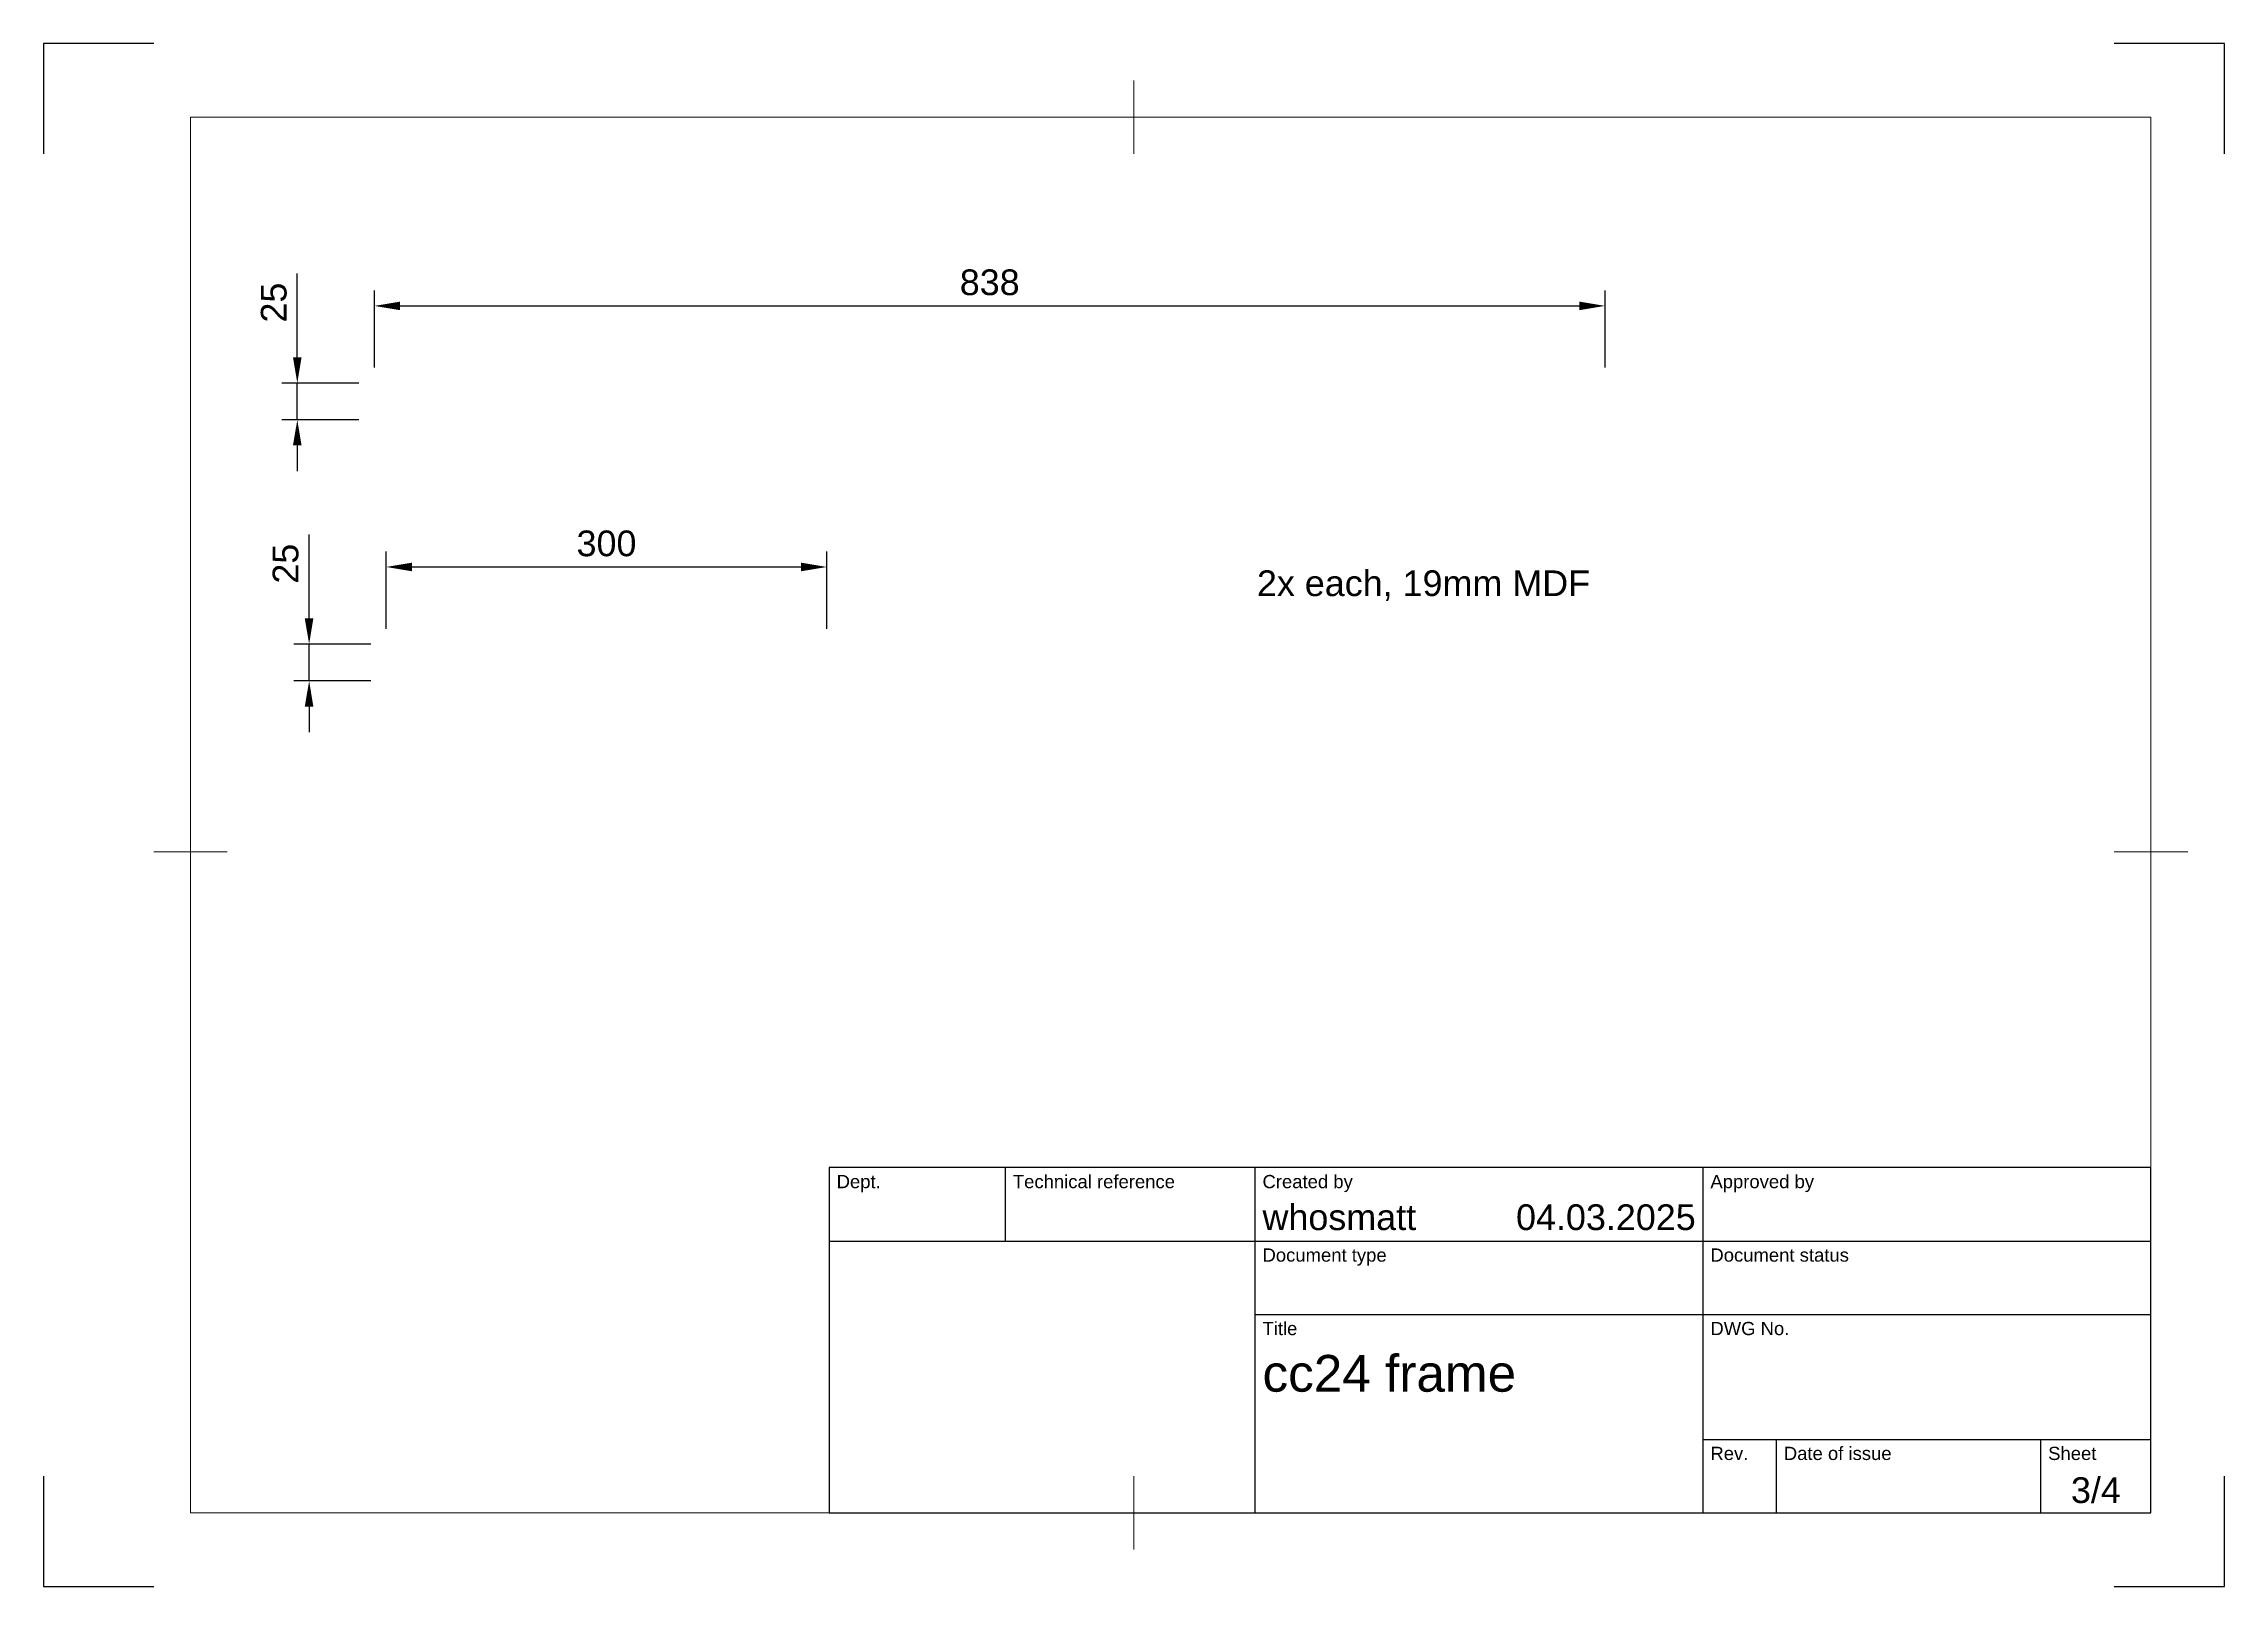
# Paper-space layout 'Sheet3' of a CAD drawing. Header units: millimetres. Extents: x 0 to 297, y 0 to 210.
import ezdxf
from ezdxf.enums import TextEntityAlignment as Align

# ---------------------------------------------------------------- set-up
doc = ezdxf.new("R2010")
doc.units = ezdxf.units.MM
doc.header["$LTSCALE"] = 0.75
for name, color, linetype, lineweight in [('BORDER', 7, 'Continuous', 18), ('FD_Dimensions', 7, 'Continuous', 18), ('Notes', 7, 'Continuous', 18), ('TITLEBLOCK', 7, 'Continuous', 25)]:
    doc.layers.add(name, color=color, linetype=linetype, lineweight=lineweight)
doc.styles.add('FusionTitle', font='arial.ttf')
doc.styles.get("Standard").update_dxf_attribs({"font": 'arial.ttf'})
doc.dimstyles.new('Dim-ISO-25', dxfattribs={"dimtxt": 3.5, "dimasz": 3.5, "dimexe": 2.1, "dimexo": 2.1, "dimgap": 1.4, "dimtad": 1, "dimzin": 12, "dimdsep": 46, "dimtxsty": 'Standard', "dimcen": 0, "dimazin": 3, "dimtp": 0.1, "dimtm": 0.1, "dimtfac": 0.714286, "dimtmove": 0, "dimatfit": 3, "dimfxl": 1, "dimtzin": 12, "dimarcsym": 0})

# ---------------------------------------------------------------- blocks, each defined once
blk = doc.blocks.new('ISO_A4(L)_SHEET')
at = {"layer": 'BORDER'}
for p, q in [((148.5, 205), (148.5, 195)), ((287, 200), (20, 200)), ((20, 200), (20, 10)), ((287, 10), (287, 200)), ((15, 100), (25, 100)), ((292, 100), (282, 100)), ((148.5, 5), (148.5, 15)), ((287, 10), (20, 10))]:
    blk.add_line(p, q, dxfattribs=at)
at = {"layer": 'Defpoints'}
for p, q in [((0, 210), (0, 195)), ((15, 210), (0, 210)), ((297, 210), (282, 210)), ((297, 195), (297, 210)), ((0, 15), (0, 0)), ((297, 0), (297, 15)), ((0, 0), (15, 0)), ((282, 0), (297, 0))]:
    blk.add_line(p, q, dxfattribs=at)
blk = doc.blocks.new('ISO_TITLEBLOCK')
at = {"layer": 'TITLEBLOCK'}
for p, q in [((0, 47), (-180, 47)), ((-180, 47), (-180, 0)), ((-156, 37), (-156, 47)), ((-122, 0), (-122, 47)), ((-61, 0), (-61, 47)), ((0, 0), (0, 47)), ((-180, 37), (0, 37)), ((-122, 27), (0, 27)), ((-61, 10), (0, 10)), ((-51, 0), (-51, 10)), ((-15, 0), (-15, 10)), ((-180, 0), (0, 0))]:
    blk.add_line(p, q, dxfattribs=at)
at = {"layer": 'TITLEBLOCK', "style": 'FusionTitle'}
for s, p in [('Dept.', (-179, 46)), ('Technical reference', (-155, 46)), ('Created by', (-121, 46)), ('Approved by', (-60, 46)), ('Document type', (-121, 36)), ('Document status', (-60, 36)), ('Title', (-121, 26)), ('DWG No.', (-60, 26)), ('Rev.', (-60, 9)), ('Date of issue', (-50, 9)), ('Sheet', (-14, 9))]:
    blk.add_text(s, height=1.8, dxfattribs=at).set_placement(p, align=Align.TOP_LEFT)
for tag, height, p in [('DEPT', 3.5, (-179, 42)), ('TECHNICAL_REFERENCE', 3.5, (-155, 42)), ('CREATED_BY', 3.5, (-121, 42)), ('APPROVED_BY', 3.5, (-60, 42)), ('DOCUMENT_TYPE', 3.5, (-121, 32)), ('DOCUMENT_STATUS', 3.5, (-60, 32)), ('TITLE_1', 5, (-121, 21.5)), ('TITLE_2', 5, (-121, 14)), ('TITLE_3', 5, (-121, 6.5)), ('DATE_OF_ISSUE', 3.5, (-50, 5))]:
    blk.add_attdef(tag, text='', height=height, dxfattribs=at).set_placement(p, align=Align.TOP_LEFT)
for tag, p in [('CREATED_DATE', (-62, 42)), ('APPROVED_DATE', (-0.99, 42))]:
    blk.add_attdef(tag, text='', height=3.5, dxfattribs=at).set_placement(p, align=Align.TOP_RIGHT)
for tag, height, p in [('DRAWING_NUMBER', 5, (-30.5, 19.75)), ('REV', 3.5, (-56, 4.85)), ('SHEET', 3.5, (-7.5, 4.85))]:
    blk.add_attdef(tag, text='', height=height, dxfattribs=at).set_placement(p, align=Align.TOP_CENTER)
blk = doc.blocks.new('*D65')
at = {"layer": 'Defpoints', "color": 0, "transparency": 16777216}
for p in [(36.16, 128.26), (46.66, 128.26), (46.66, 123.26)]:
    blk.add_point(p, dxfattribs=at)
at = {"layer": 'FD_Dimensions', "color": 0, "lineweight": -2, "transparency": 16777216}
for p, q in [((36.16, 131.76), (36.16, 143.16)), ((44.56, 128.26), (34.06, 128.26)), ((36.16, 123.26), (36.16, 128.26)), ((44.56, 123.26), (34.06, 123.26)), ((36.16, 119.76), (36.16, 116.26))]:
    blk.add_line(p, q, dxfattribs=at)
at = {"layer": 'FD_Dimensions', "color": 0, "transparency": 16777216}
for points in [[(35.57, 131.76), (36.74, 131.76), (36.16, 128.26)], [(35.57, 119.76), (36.74, 119.76), (36.16, 123.26)]]:
    blk.add_solid(points, dxfattribs=at)
at = {"layer": 'FD_Dimensions', "color": 0, "transparency": 16777216, "insert": (32.97, 139.21), "char_height": 3.5, "attachment_point": 5, "rotation": 90}
blk.add_mtext('25', dxfattribs=at)
blk = doc.blocks.new('*D66')
at = {"layer": 'Defpoints', "color": 0, "transparency": 16777216}
for p in [(106.66, 138.76), (46.66, 128.26), (106.66, 128.26)]:
    blk.add_point(p, dxfattribs=at)
at = {"layer": 'FD_Dimensions', "color": 0, "lineweight": -2, "transparency": 16777216}
for p, q in [((46.66, 130.36), (46.66, 140.86)), ((106.66, 130.36), (106.66, 140.86)), ((50.16, 138.76), (103.16, 138.76))]:
    blk.add_line(p, q, dxfattribs=at)
at = {"layer": 'FD_Dimensions', "color": 0, "transparency": 16777216}
for points in [[(50.16, 139.35), (50.16, 138.18), (46.66, 138.76)], [(103.16, 139.35), (103.16, 138.18), (106.66, 138.76)]]:
    blk.add_solid(points, dxfattribs=at)
at = {"layer": 'FD_Dimensions', "color": 0, "transparency": 16777216, "insert": (76.66, 141.95), "char_height": 3.5, "attachment_point": 5}
blk.add_mtext('300', dxfattribs=at)
blk = doc.blocks.new('*D67')
at = {"layer": 'Defpoints', "color": 0, "transparency": 16777216}
for p in [(212.65, 174.3), (45.05, 163.8), (212.65, 163.8)]:
    blk.add_point(p, dxfattribs=at)
at = {"layer": 'FD_Dimensions', "color": 0, "lineweight": -2, "transparency": 16777216}
for p, q in [((45.05, 165.9), (45.05, 176.4)), ((212.65, 165.9), (212.65, 176.4)), ((48.55, 174.3), (209.15, 174.3))]:
    blk.add_line(p, q, dxfattribs=at)
at = {"layer": 'FD_Dimensions', "color": 0, "transparency": 16777216}
for points in [[(48.55, 174.88), (48.55, 173.72), (45.05, 174.3)], [(209.15, 174.88), (209.15, 173.72), (212.65, 174.3)]]:
    blk.add_solid(points, dxfattribs=at)
at = {"layer": 'FD_Dimensions', "color": 0, "transparency": 16777216, "insert": (128.85, 177.49), "char_height": 3.5, "attachment_point": 5}
blk.add_mtext('838', dxfattribs=at)
blk = doc.blocks.new('*D68')
at = {"layer": 'Defpoints', "color": 0, "transparency": 16777216}
for p in [(34.55, 163.8), (45.05, 163.8), (45.05, 158.8)]:
    blk.add_point(p, dxfattribs=at)
at = {"layer": 'FD_Dimensions', "color": 0, "lineweight": -2, "transparency": 16777216}
for p, q in [((34.55, 167.3), (34.55, 178.7)), ((42.95, 163.8), (32.45, 163.8)), ((34.55, 158.8), (34.55, 163.8)), ((42.95, 158.8), (32.45, 158.8)), ((34.55, 155.3), (34.55, 151.8))]:
    blk.add_line(p, q, dxfattribs=at)
at = {"layer": 'FD_Dimensions', "color": 0, "transparency": 16777216}
for points in [[(33.96, 167.3), (35.13, 167.3), (34.55, 163.8)], [(33.96, 155.3), (35.13, 155.3), (34.55, 158.8)]]:
    blk.add_solid(points, dxfattribs=at)
at = {"layer": 'FD_Dimensions', "color": 0, "transparency": 16777216, "insert": (31.36, 174.75), "char_height": 3.5, "attachment_point": 5, "rotation": 90}
blk.add_mtext('25', dxfattribs=at)

psp = doc.layouts.new('Sheet3')

# ---------------------------------------------------------------- block references
at = {"layer": 'BORDER'}
psp.add_blockref('ISO_A4(L)_SHEET', (0, 0), dxfattribs=at)
at = {"layer": 'TITLEBLOCK'}
psp.add_blockref('ISO_TITLEBLOCK', (287, 10), dxfattribs=at).add_auto_attribs({'CREATED_DATE': '04.03.2025', 'SHEET': '3/4', 'TITLE_1': 'cc24 frame', 'CREATED_BY': 'whosmatt'})

# ---------------------------------------------------------------- texts
at = {"layer": 'Notes', "insert": (165.2418, 138.3011), "char_height": 3.5, "attachment_point": 1}
psp.add_mtext_dynamic_manual_height_columns('2x each, 19mm MDF', width=98.615439, gutter_width=17.5, heights=[0], dxfattribs=at)

# ---------------------------------------------------------------- dimensions: what is measured, and where the dimension line sits
at = {"layer": 'FD_Dimensions'}
for p1, p2, picture, middle in [((45.0465, 158.7986), (45.0465, 163.7986), '*D68', (31.3595, 174.7484)), ((45.0465, 163.7986), (212.6465, 163.7986), '*D67', (128.8465, 177.4868)), ((46.6576, 123.2617), (46.6576, 128.2617), '*D65', (32.9706, 139.2115)), ((46.6576, 128.2617), (106.6576, 128.2617), '*D66', (76.6576, 141.9499))]:
    dim = psp.add_aligned_dim(p1=p1, p2=p2, distance=10.5, dimstyle='Dim-ISO-25', override={"dimlfac": -5, "dimclrd": 0, "dimclre": 0}, dxfattribs=at)
    dim.commit()
    dim.dimension.update_dxf_attribs({"geometry": picture, "text_midpoint": middle})

doc.saveas('drawing.dxf')
